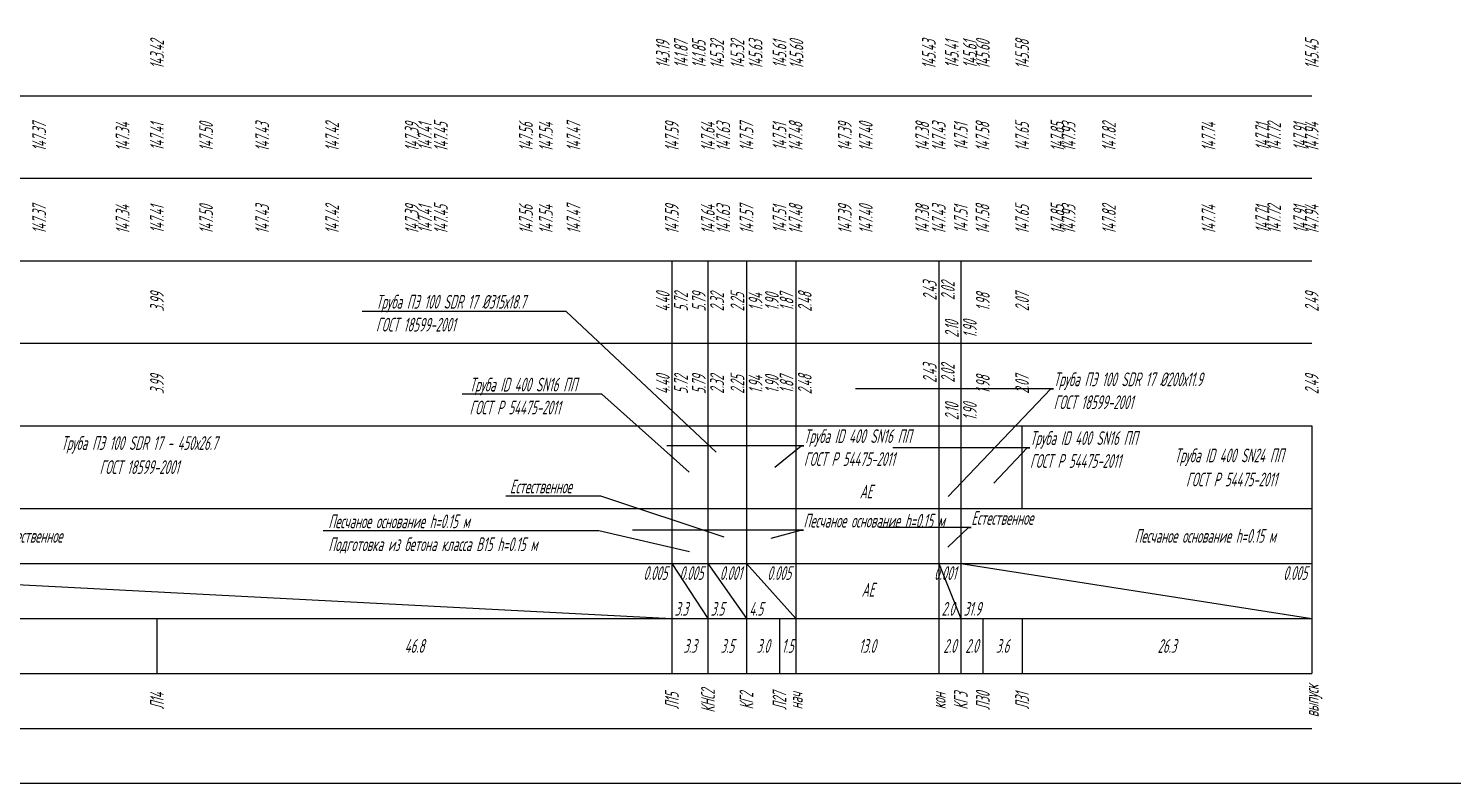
# Model space of a CAD drawing. Header units: metres. Extents: x -30 to 1753, y -860 to 400.
# Drawn here: x 406.4 to 665.2, y -10 to 127.2 of the extents above; entities that cross this region are included whole.
import ezdxf
from ezdxf import colors
from ezdxf.entities.mleader import LeaderData, LeaderLine
from ezdxf.enums import TextEntityAlignment as Align
from ezdxf.math import Vec2, Vec3

# ---------------------------------------------------------------- set-up
doc = ezdxf.new("R2010")
doc.units = ezdxf.units.M
doc.header["$LTSCALE"] = 0.2
doc.layers.add('ПС-НВК-Деталировка', color=7, linetype='Continuous', lineweight=25)
doc.layers.add('Таблица', color=7, linetype='Continuous')
doc.styles.add('SPDS', font='SPDS', dxfattribs={"width": 0.7, "oblique": 15, "height": 2.5})
doc.styles.get("Standard").update_dxf_attribs({"font": 'SPDS.shx', "width": 0.7, "oblique": 15, "height": 3})

# ---------------------------------------------------------------- blocks, each defined once
blk = doc.blocks.new('_None')

msp = doc.modelspace()

# ---------------------------------------------------------------- linework, layer by layer
at = {"layer": 'ПС-НВК-Деталировка'}
msp.add_lwpolyline([(1748, -10), (-10, -10), (-10, 395), (1748, 395)], close=True, dxfattribs=at)
at = {"layer": 'Таблица'}
for p, q in [((82.5, 115), (639.603, 115)), ((82.5, 100), (639.603, 100)), ((82.5, 85), (639.603, 85)), ((523.35, 85), (523.35, 70)), ((529.899, 85), (529.899, 70)), ((536.899, 85), (536.899, 70)), ((545.844, 85), (545.844, 70)), ((571.844, 85), (571.844, 70)), ((575.844, 85), (575.844, 70)), ((82.5, 70), (639.603, 70)), ((523.35, 70), (523.35, 55)), ((529.899, 70), (529.899, 55)), ((536.899, 70), (536.899, 55)), ((545.844, 70), (545.844, 55)), ((571.844, 70), (571.844, 55)), ((575.844, 70), (575.844, 55)), ((82.5, 55), (639.603, 55)), ((523.35, 55), (523.35, 30)), ((529.899, 55), (529.899, 30)), ((536.899, 55), (536.899, 30)), ((545.844, 55), (545.844, 30)), ((571.844, 55), (571.844, 40)), ((575.844, 55), (575.844, 40)), ((639.603, 55), (639.603, 40)), ((82.5, 40), (639.603, 40)), ((639.603, 40), (639.603, 30)), ((82.5, 30), (639.603, 30)), ((329.794, 30), (523.35, 20)), ((523.35, 30), (523.35, 20)), ((523.35, 30), (529.899, 20)), ((529.899, 30), (529.899, 20)), ((529.899, 30), (536.899, 20)), ((536.899, 30), (536.899, 20)), ((536.899, 30), (545.844, 20)), ((545.844, 30), (545.844, 20)), ((571.844, 30), (571.844, 20)), ((571.844, 30), (575.844, 20)), ((575.844, 30), (575.844, 20)), ((575.844, 30), (639.603, 20)), ((639.603, 30), (639.603, 20)), ((82.5, 20), (639.603, 20)), ((429.794, 20), (429.794, 10)), ((523.35, 20), (523.35, 10)), ((529.899, 20), (529.899, 10)), ((536.899, 20), (536.899, 10)), ((542.899, 20), (542.899, 10)), ((545.844, 20), (545.844, 10)), ((571.844, 20), (571.844, 10)), ((575.844, 20), (575.844, 10)), ((579.844, 20), (579.844, 10)), ((586.971, 20), (586.971, 10)), ((639.603, 20), (639.603, 10)), ((82.5, 10), (639.603, 10)), ((82.5, 0), (639.603, 0))]:
    msp.add_line(p, q, dxfattribs=at)
at = {"layer": 'Таблица', "flags": 128}
for points in [[(586.971, 40), (586.971, 55)], [(571.844, 40), (571.844, 30)], [(575.844, 40), (575.844, 30)]]:
    msp.add_lwpolyline(points, dxfattribs=at)

# ---------------------------------------------------------------- texts
at = {"layer": 'Таблица', "oblique": 15, "width": 0.7}
for s, p in [('143.42', (429.794, 122.5)), ('145.61', (542.899, 122.5)), ('145.60', (579.844, 122.5)), ('145.58', (586.971, 122.5)), ('145.45', (639.603, 122.5)), ('147.37', (408.377, 107.5)), ('147.34', (423.559, 107.5)), ('147.41', (429.794, 107.5)), ('147.41', (429.794, 107.5)), ('147.50', (438.711, 107.5)), ('147.43', (448.906, 107.5)), ('147.42', (461.605, 107.5)), ('147.39', (476.085, 107.5)), ('147.41', (478.495, 107.5)), ('147.45', (481.372, 107.5)), ('147.56', (496.84, 107.5)), ('147.54', (500.466, 107.5)), ('147.47', (505.488, 107.5)), ('147.59', (523.35, 107.5)), ('147.59', (523.35, 107.5)), ('147.64', (529.899, 107.5)), ('147.64', (529.899, 107.5)), ('147.63', (532.689, 107.5)), ('147.57', (536.899, 107.5)), ('147.51', (542.899, 107.5)), ('147.48', (545.844, 107.5)), ('147.39', (554.76, 107.5)), ('147.40', (558.579, 107.5)), ('147.38', (568.848, 107.5)), ('147.43', (571.844, 107.5)), ('147.51', (575.844, 107.5)), ('147.58', (579.769, 107.5)), ('147.65', (586.971, 107.5)), ('147.85', (593.393, 107.5)), ('147.93', (595.436, 107.5)), ('147.82', (602.749, 107.5)), ('147.74', (620.864, 107.5)), ('147.71', (630.624, 107.5)), ('147.72', (632.755, 107.5)), ('147.91', (637.492, 107.5)), ('147.94', (639.603, 107.5)), ('147.37', (408.377, 92.5)), ('147.34', (423.559, 92.5)), ('147.41', (429.794, 92.5)), ('147.41', (429.794, 92.5)), ('147.50', (438.711, 92.5)), ('147.43', (448.906, 92.5)), ('147.42', (461.605, 92.5)), ('147.39', (476.085, 92.5)), ('147.41', (478.495, 92.5)), ('147.45', (481.372, 92.5)), ('147.56', (496.84, 92.5)), ('147.54', (500.466, 92.5)), ('147.47', (505.488, 92.5)), ('147.59', (523.35, 92.5)), ('147.59', (523.35, 92.5)), ('147.64', (529.899, 92.5)), ('147.64', (529.899, 92.5)), ('147.63', (532.689, 92.5)), ('147.57', (536.899, 92.5)), ('147.57', (536.899, 92.5)), ('147.51', (542.899, 92.5)), ('147.51', (542.899, 92.5)), ('147.48', (545.844, 92.5)), ('147.39', (554.76, 92.5)), ('147.40', (558.579, 92.5)), ('147.38', (568.848, 92.5)), ('147.43', (571.844, 92.5)), ('147.43', (571.844, 92.5)), ('147.51', (575.844, 92.5)), ('147.58', (579.769, 92.5)), ('147.65', (586.971, 92.5)), ('147.65', (586.971, 92.5)), ('147.85', (593.393, 92.5)), ('147.93', (595.436, 92.5)), ('147.82', (602.749, 92.5)), ('147.74', (620.864, 92.5)), ('147.71', (630.624, 92.5)), ('147.72', (632.755, 92.5)), ('147.91', (637.492, 92.5)), ('147.94', (639.603, 92.5)), ('3.99', (429.794, 77.5)), ('1.90', (541.516, 77.5)), ('1.98', (579.844, 77.5)), ('2.07', (586.971, 77.5)), ('2.49', (639.603, 77.5)), ('2.07', (586.971, 62.5)), ('3.99', (429.794, 62.5)), ('1.90', (541.516, 62.5)), ('1.98', (579.844, 62.5)), ('2.49', (639.603, 62.5)), ('выпуск', (639.603, 5)), ('Л14', (429.794, 5)), ('Л15', (523.35, 5)), ('КНС2', (529.899, 5)), ('КГ2', (536.899, 5)), ('Л27', (542.899, 5)), ('нач', (545.844, 5)), ('кон', (571.844, 5)), ('КГ3', (575.844, 5)), ('Л30', (579.844, 5)), ('Л31', (586.971, 5))]:
    msp.add_text(s, height=2.5, rotation=90, dxfattribs=at).set_placement(p, align=Align.MIDDLE_CENTER)
for s, p in [('143.19', (522.95, 122.5)), ('141.85', (529.499, 122.5)), ('145.32', (536.499, 122.5)), ('145.60', (547.234, 122.5)), ('145.43', (571.276, 122.5)), ('145.41', (575.444, 122.5)), ('2.43', (571.444, 79.517)), ('4.40', (522.95, 77.5)), ('5.79', (529.499, 77.5)), ('2.25', (536.499, 77.5)), ('1.87', (545.444, 77.5)), ('2.10', (575.444, 72.554)), ('2.25', (536.499, 62.5)), ('2.43', (571.444, 64.517)), ('4.40', (522.95, 62.5)), ('5.79', (529.499, 62.5)), ('1.87', (545.444, 62.5)), ('2.10', (575.444, 57.554))]:
    msp.add_text(s, height=2.5, rotation=90, dxfattribs=at).set_placement(p, align=Align.CENTER)
for s, p in [('141.87', (523.75, 122.5)), ('145.32', (530.299, 122.5)), ('145.63', (537.299, 122.5)), ('145.61', (576.244, 122.5)), ('2.02', (572.244, 79.517)), ('5.72', (523.75, 77.5)), ('2.32', (530.299, 77.5)), ('1.94', (537.299, 77.5)), ('2.48', (546.244, 77.5)), ('1.90', (576.244, 72.554)), ('2.48', (546.244, 62.5)), ('2.02', (572.244, 64.517)), ('5.72', (523.75, 62.5)), ('2.32', (530.299, 62.5)), ('1.94', (537.299, 62.5)), ('1.90', (576.244, 57.554))]:
    msp.add_text(s, height=2.5, rotation=90, dxfattribs=at).set_placement(p, align=Align.TOP_CENTER)
for s, p in [('Труба ПЭ 100 SDR 17 - 450х26.7', (426.572, 50.625)), ('Труба ID 400 SN24 ПП ', (625.022, 48.377))]:
    msp.add_text(s, height=2.5, dxfattribs=at).set_placement(p, align=Align.CENTER)
for s, p in [('ГОСТ 18599-2001', (426.572, 47.5)), ('АЕ', (558.622, 43.069)), ('ГОСТ Р 54475-2011', (625.022, 45.252)), ('Естественное ', (407.426, 35)), ('Песчаное основание h=0.15 м', (620.228, 35)), ('АЕ', (558.985, 25.223)), ('46.8', (476.572, 15)), ('3.3', (526.625, 15)), ('3.5', (533.399, 15)), ('3.0', (539.899, 15)), ('1.5', (544.371, 15)), ('13.0', (558.844, 15)), ('2.0', (573.844, 15)), ('2.0', (577.844, 15)), ('3.6', (583.408, 15)), ('26.3', (613.287, 15))]:
    msp.add_text(s, height=2.5, dxfattribs=at).set_placement(p, align=Align.MIDDLE_CENTER)
for s, p in [('0.005', (522.515, 29.5)), ('0.005', (529.064, 29.5)), ('0.001', (536.064, 29.5)), ('0.005', (545.009, 29.5)), ('0.001', (575.009, 29.5)), ('0.005', (638.768, 29.5))]:
    msp.add_text(s, height=2.5, dxfattribs=at).set_placement(p, align=Align.TOP_RIGHT)
for s, p in [('3.3', (523.85, 20.5)), ('3.5', (530.399, 20.5)), ('4.5', (537.399, 20.5)), ('2.0', (572.344, 20.5)), ('31.9', (576.344, 20.5))]:
    msp.add_text(s, height=2.5, dxfattribs=at).set_placement(p)

# ---------------------------------------------------------------- leaders
at = {"layer": 'Таблица'}
ml = msp.add_multileader_mtext('Standard', dxfattribs=at)
ml.set_content('Труба ПЭ 100 SDR 17 %%C{\\Q15;\\W0.7;315х18.7 }\\PГОСТ 18599-2001 ', color=256, style='SPDS')
ml.set_leader_properties()
ml.set_arrow_properties(name='NONE')
ml.build(insert=Vec2(0, 0))
ml.multileader.update_dxf_attribs({"text_left_attachment_type": 6, "text_right_attachment_type": 6, "dogleg_length": 0.5, "arrow_head_size": 1})
ctx = ml.context
ctx.base_point, ctx.char_height, ctx.arrow_head_size, ctx.landing_gap_size, ctx.plane_origin = Vec3(469.582, 75.802), 2.5, 1, 0, Vec3(-1363.054, 789.635)
ctx.left_attachment, ctx.right_attachment = 6, 6
notes = []
notes.append((ctx, [(0, (1, 1, 0), (504.144, 75.802), (-1, 0), 0.5, [(0, [(531.406, 50.242)], 0, [])])]))
ctx.mtext.insert, ctx.mtext.width, ctx.mtext.defined_height, ctx.mtext.line_spacing_style, ctx.mtext.flow_direction = Vec3(469.582, 78.802), 40.119, 8.843, 2, 5
ml = msp.add_multileader_mtext('Standard', dxfattribs=at)
ml.set_content('Труба ПЭ 100 SDR 17 %%C200х11.9\\PГОСТ 18599-2001 ', color=256, style='SPDS')
ml.set_leader_properties()
ml.set_arrow_properties(name='NONE')
ml.build(insert=Vec2(0, 0))
ml.multileader.update_dxf_attribs({"text_left_attachment_type": 6, "text_right_attachment_type": 6, "dogleg_length": 0.5, "arrow_head_size": 1})
ctx = ml.context
ctx.base_point, ctx.char_height, ctx.arrow_head_size, ctx.landing_gap_size, ctx.plane_origin = Vec3(592.703, 61.706), 2.5, 1, 0, Vec3(-1322.949, 789.635)
ctx.left_attachment, ctx.right_attachment = 6, 6
notes.append((ctx, [(1, (1, 1, 0), (592.203, 61.706), (1, 0), 0.5, [(0, [(573.536, 42.151)], 0, [])])]))
ctx.mtext.insert, ctx.mtext.width, ctx.mtext.defined_height, ctx.mtext.line_spacing_style, ctx.mtext.flow_direction = Vec3(592.703, 64.706), 40.119, 8.843, 2, 5
ml = msp.add_multileader_mtext('Standard', dxfattribs=at)
ml.set_content('Труба ID 400 SN16 ПП\\PГОСТ Р 54475-2011 ', color=256, style='SPDS')
ml.set_leader_properties()
ml.set_arrow_properties(name='NONE')
ml.build(insert=Vec2(0, 0))
ml.multileader.update_dxf_attribs({"text_left_attachment_type": 6, "text_right_attachment_type": 6, "dogleg_length": 0.5, "arrow_head_size": 1})
ctx = ml.context
ctx.base_point, ctx.char_height, ctx.arrow_head_size, ctx.landing_gap_size, ctx.plane_origin = Vec3(486.577, 60.744), 2.5, 1, 0, Vec3(-1370.675, 789.609)
ctx.left_attachment, ctx.right_attachment = 6, 6
notes.append((ctx, [(0, (1, 1, 0), (510.628, 60.744), (-1, 0), 0.5, [(0, [(526.46, 46.557)], 0, [])])]))
ctx.mtext.insert, ctx.mtext.width, ctx.mtext.defined_height, ctx.mtext.line_spacing_style, ctx.mtext.flow_direction = Vec3(486.577, 63.744), 30.74663, 8.512, 2, 5
ml = msp.add_multileader_mtext('Standard', dxfattribs=at)
ml.set_content('Труба ID 400 SN16 ПП\\PГОСТ Р 54475-2011 ', color=256, style='SPDS')
ml.set_leader_properties()
ml.set_arrow_properties(name='NONE')
ml.build(insert=Vec2(0, 0))
ml.multileader.update_dxf_attribs({"text_left_attachment_type": 6, "text_right_attachment_type": 6, "dogleg_length": 0.5, "arrow_head_size": 1})
ctx = ml.context
ctx.base_point, ctx.char_height, ctx.arrow_head_size, ctx.landing_gap_size, ctx.plane_origin = Vec3(547.332, 51.382), 2.5, 1, 0, Vec3(-1359.015, 789.609)
ctx.left_attachment, ctx.right_attachment = 6, 6
notes.append((ctx, [(1, (1, 1, 0), (546.832, 51.382), (1, 0), 0.5, [(0, [(542.051, 47.493)], 0, [])])]))
ctx.mtext.insert, ctx.mtext.width, ctx.mtext.defined_height, ctx.mtext.line_spacing_style, ctx.mtext.flow_direction = Vec3(547.332, 54.382), 30.74663, 8.512, 2, 5
ml = msp.add_multileader_mtext('Standard', dxfattribs=at)
ml.set_content('Труба ID 400 SN16 ПП\\PГОСТ Р 54475-2011 ', color=256, style='SPDS')
ml.set_leader_properties()
ml.set_arrow_properties(name='NONE')
ml.build(insert=Vec2(0, 0))
ml.multileader.update_dxf_attribs({"text_left_attachment_type": 6, "text_right_attachment_type": 6, "dogleg_length": 0.5, "arrow_head_size": 1})
ctx = ml.context
ctx.base_point, ctx.char_height, ctx.arrow_head_size, ctx.landing_gap_size, ctx.plane_origin = Vec3(588.405, 51.029), 2.5, 1, 0, Vec3(-1314.747, 788.311)
ctx.left_attachment, ctx.right_attachment = 6, 6
notes.append((ctx, [(1, (1, 1, 0), (587.905, 51.029), (1, 0), 0.5, [(0, [(581.82, 44.57)], 0, [])])]))
ctx.mtext.insert, ctx.mtext.width, ctx.mtext.defined_height, ctx.mtext.line_spacing_style, ctx.mtext.flow_direction = Vec3(588.405, 54.029), 30.74663, 8.512, 2, 5
ml = msp.add_multileader_mtext('Standard', dxfattribs=at)
ml.set_content('Естественное ', color=256, style='SPDS')
ml.set_leader_properties()
ml.set_arrow_properties(name='NONE')
ml.build(insert=Vec2(0, 0))
ml.multileader.update_dxf_attribs({"text_left_attachment_type": 6, "text_right_attachment_type": 6, "dogleg_length": 0.5, "arrow_head_size": 1})
ctx = ml.context
ctx.base_point, ctx.char_height, ctx.arrow_head_size, ctx.landing_gap_size, ctx.plane_origin = Vec3(493.907, 42.227), 2.5, 1, 0, Vec3(-1364.273, 777.839)
ctx.left_attachment, ctx.right_attachment = 6, 6
notes.append((ctx, [(0, (1, 1, 0), (510.451, 42.227), (-1, 0), 0.5, [(0, [(532.862, 34.788)], 0, [])])]))
ctx.mtext.insert, ctx.mtext.width, ctx.mtext.defined_height, ctx.mtext.line_spacing_style, ctx.mtext.flow_direction = Vec3(493.907, 45.227), 18.46669, 8.047, 2, 5
ml = msp.add_multileader_mtext('Standard', dxfattribs=at)
ml.set_content('Песчаное основание h=0.15 м \\PПодготовка из бетона класса B15 h=0.15 м', color=256, style='SPDS')
ml.set_leader_properties()
ml.set_arrow_properties(name='NONE')
ml.build(insert=Vec2(0, 0))
ml.multileader.update_dxf_attribs({"text_left_attachment_type": 6, "text_right_attachment_type": 6, "dogleg_length": 0.5, "arrow_head_size": 1})
ctx = ml.context
ctx.base_point, ctx.char_height, ctx.arrow_head_size, ctx.landing_gap_size, ctx.plane_origin = Vec3(460.932, 35.898), 2.5, 1, 0, Vec3(-1369.943, 779.571)
ctx.left_attachment, ctx.right_attachment = 6, 6
notes.append((ctx, [(0, (1, 1, 0), (510.07, 35.898), (-1, 0), 0.5, [(0, [(526.542, 32.087)], 0, [])])]))
ctx.mtext.insert, ctx.mtext.width, ctx.mtext.defined_height, ctx.mtext.line_spacing_style, ctx.mtext.flow_direction = Vec3(460.932, 38.898), 49.11796, 8.639, 2, 5
ml = msp.add_multileader_mtext('Standard', dxfattribs=at)
ml.set_content('Песчаное основание h=0.15 м', color=256, style='SPDS')
ml.set_leader_properties()
ml.set_arrow_properties(name='NONE')
ml.build(insert=Vec2(0, 0))
ml.multileader.update_dxf_attribs({"text_left_attachment_type": 6, "text_right_attachment_type": 6, "dogleg_length": 0.5, "arrow_head_size": 1})
ctx = ml.context
ctx.base_point, ctx.char_height, ctx.arrow_head_size, ctx.landing_gap_size, ctx.plane_origin = Vec3(547.253, 36.019), 2.5, 1, 0, Vec3(-1355.607, 775.123)
ctx.left_attachment, ctx.right_attachment = 6, 6
notes.append((ctx, [(1, (1, 1, 0), (546.753, 36.019), (1, 0), 0.5, [(0, [(541.406, 34.582)], 0, [])])]))
ctx.mtext.insert, ctx.mtext.width, ctx.mtext.defined_height, ctx.mtext.line_spacing_style, ctx.mtext.flow_direction = Vec3(547.253, 39.019), 30.74663, 8.512, 2, 5
ml = msp.add_multileader_mtext('Standard', dxfattribs=at)
ml.set_content('Естественное ', color=256, style='SPDS')
ml.set_leader_properties()
ml.set_arrow_properties(name='NONE')
ml.build(insert=Vec2(0, 0))
ml.multileader.update_dxf_attribs({"text_left_attachment_type": 6, "text_right_attachment_type": 6, "dogleg_length": 0.5, "arrow_head_size": 1})
ctx = ml.context
ctx.base_point, ctx.char_height, ctx.arrow_head_size, ctx.landing_gap_size, ctx.plane_origin = Vec3(577.747, 36.51), 2.5, 1, 0, Vec3(-1323.596, 777.839)
ctx.left_attachment, ctx.right_attachment = 6, 6
notes.append((ctx, [(1, (1, 1, 0), (577.247, 36.51), (1, 0), 0.5, [(0, [(573.5, 32.935)], 0, [])])]))
ctx.mtext.insert, ctx.mtext.width, ctx.mtext.defined_height, ctx.mtext.line_spacing_style, ctx.mtext.flow_direction = Vec3(577.747, 39.51), 18.46669, 8.047, 2, 5
for ctx, leaders in notes:
    for number, flags, end, landing, length, lines in leaders:
        leader = LeaderData()
        leader.index, (leader.has_last_leader_line, leader.has_dogleg_vector, leader.attachment_direction) = number, flags
        leader.last_leader_point, leader.dogleg_vector, leader.dogleg_length = Vec3(end), Vec3(landing), length
        for number, points, colour, breaks in lines:
            line = LeaderLine()
            line.index, line.vertices, line.color, line.breaks = number, Vec3.list(points), colors.encode_raw_color(colour), breaks
            leader.lines.append(line)
        ctx.leaders.append(leader)

doc.saveas('drawing.dxf')
